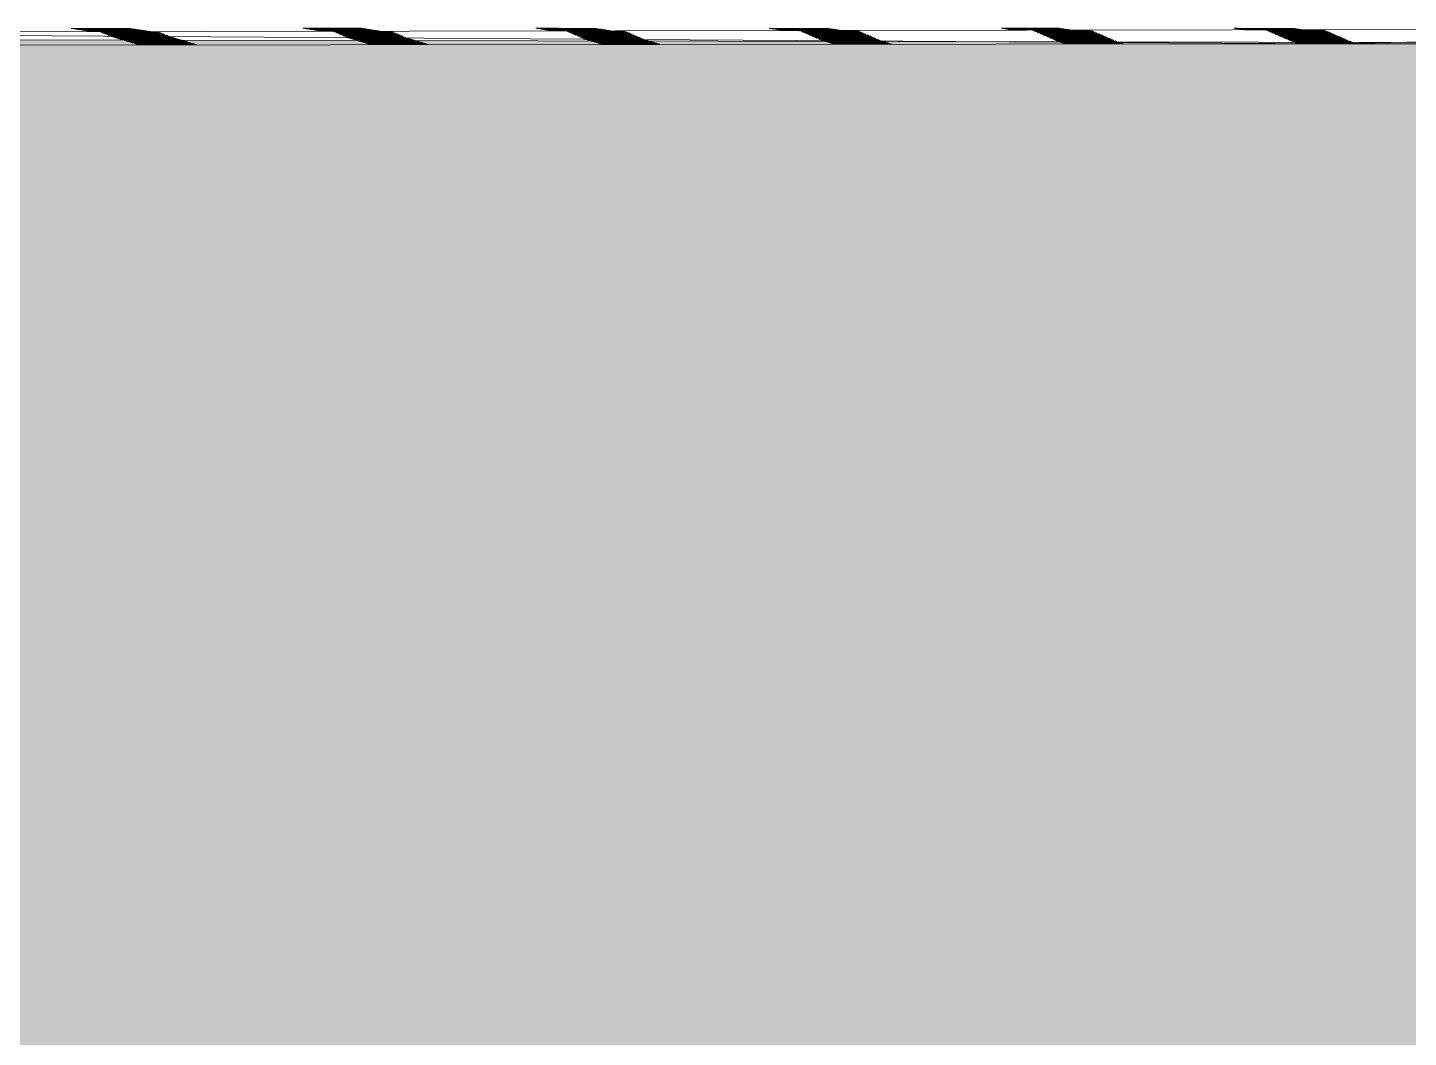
# Model space of a CAD drawing. Header units: millimetres. Extents: x -280990 to -136866, y -15139 to 7194.
# Drawn here: x -167231 to -165442, y -295 to 1014 of the extents above; entities that cross this region are included whole.
import ezdxf

# ---------------------------------------------------------------- set-up
doc = ezdxf.new("R2010")
doc.units = ezdxf.units.MM
doc.header["$MEASUREMENT"] = 0
doc.layers.add('New_2D Drafting - General_Pen_No__1', color=7, linetype='Continuous', lineweight=13)
doc.layers.add('New_Site & Landscape - Terrain_Pen_No__1', color=7, linetype='Continuous', lineweight=13)
doc.layers.add('New_2D Drafting - General_Pen_No__61', color=7, linetype='Continuous', lineweight=20, true_color=0x6a6a6a)

msp = doc.modelspace()

# ---------------------------------------------------------------- hatches: boundary and pattern name
at = {"layer": 'New_2D Drafting - General_Pen_No__61', "linetype": 'Continuous', "lineweight": 20, "true_color": 0x6a6a6a}
h = msp.add_hatch(dxfattribs=at)
h.set_pattern_fill('Dashed_0003', color=251, style=0, pattern_type=2)
h.set_pattern_definition([(45, (544818.18, 1213.55), (-183.84776, 183.84776), [194.99999, -65]), (45, (544818.18, 1397.4), (-183.84776, 183.84776), [194.99999, -65])])
h.paths.add_polyline_path([(-175351.4119, -15138.6962), (-136866.4204, -15138.6962), (-136880.1435, 617.9985), (-140103.53, 790.1595), (-144752.4156, 795.3361), (-148659.4545, 793.5462), (-155902.5965, 1013.7076), (-157702.217, 993.5462), (-159022.8864, 993.5462), (-164626.0405, 993.5462), (-175321.6693, 1014.3891), (-175351.4118, -246.9237)])

# ---------------------------------------------------------------- linework, layer by layer
at = {"layer": 'New_2D Drafting - General_Pen_No__1', "color": 7, "linetype": 'Continuous', "lineweight": 13, "flags": 128}
msp.add_lwpolyline([(-175351.4119, -15138.6962), (-136866.4204, -15138.6962), (-136880.1435, 617.9985), (-140103.53, 790.1595), (-144752.4156, 795.3361), (-148659.4545, 793.5462), (-155902.5965, 1013.7076), (-157702.217, 993.5462), (-159022.8864, 993.5462), (-164626.0405, 993.5462), (-175321.6693, 1014.3891), (-175351.4118, -246.9237)], close=True, dxfattribs=at)
at = {"layer": 'New_Site & Landscape - Terrain_Pen_No__1', "color": 7, "linetype": 'Continuous', "lineweight": 13}
for p, q in [((-164626.0405, 1013.3161), (-167848.5602, 1007.85)), ((-165546.3931, 993.5462), (-167848.5602, 1007.85)), ((-167099.895, 1013.3926), (-167175.1258, 1013.3667)), ((-167099.8951, 1013.3926), (-167174.6622, 1013.2968)), ((-167098.0408, 1013.1133), (-167173.2715, 1013.0874)), ((-167098.0408, 1013.1133), (-167172.808, 1013.0175)), ((-167096.1866, 1012.834), (-167171.4173, 1012.8081)), ((-167096.1866, 1012.834), (-167170.9538, 1012.7382)), ((-167094.3324, 1012.5547), (-167169.5631, 1012.5287)), ((-167094.3324, 1012.5547), (-167169.0995, 1012.4589)), ((-167092.4782, 1012.2754), (-167167.7089, 1012.2494)), ((-167092.4782, 1012.2754), (-167167.2453, 1012.1796)), ((-167090.624, 1011.996), (-167165.8547, 1011.9701)), ((-167090.624, 1011.996), (-167165.3911, 1011.9003)), ((-167088.7697, 1011.7167), (-167164.0004, 1011.6908)), ((-167088.7697, 1011.7167), (-167163.5369, 1011.621)), ((-167086.9155, 1011.4374), (-167162.1462, 1011.4115)), ((-167086.9155, 1011.4374), (-167161.6827, 1011.3417)), ((-167085.0613, 1011.1581), (-167160.292, 1011.1322)), ((-167085.0613, 1011.1581), (-167159.8285, 1011.0624)), ((-167083.2071, 1010.8788), (-167158.4378, 1010.8529)), ((-167083.2071, 1010.8788), (-167157.9742, 1010.7831)), ((-167081.3529, 1010.5995), (-167156.5836, 1010.5736)), ((-167081.3529, 1010.5995), (-167156.12, 1010.5038)), ((-167079.4987, 1010.3202), (-167154.7294, 1010.2943)), ((-167079.4987, 1010.3202), (-167154.2658, 1010.2245)), ((-167077.6444, 1010.0409), (-167152.8751, 1010.015)), ((-167077.6444, 1010.0409), (-167152.4116, 1009.9452)), ((-167075.7902, 1009.7616), (-167151.0209, 1009.7357)), ((-167075.7902, 1009.7616), (-167150.5574, 1009.6659)), ((-167073.936, 1009.4823), (-167149.1667, 1009.4564)), ((-167073.936, 1009.4823), (-167148.7032, 1009.3866)), ((-167072.0818, 1009.203), (-167147.3125, 1009.1771)), ((-167072.0818, 1009.203), (-167146.8489, 1009.1072)), ((-167117.1949, 1009.0906), (-167137.5778, 1008.9711)), ((-167060.9565, 1008.603), (-167136.1872, 1008.3665)), ((-167060.9565, 1008.603), (-167135.7236, 1008.1649)), ((-167059.1023, 1007.7968), (-167134.333, 1007.5602)), ((-167059.1023, 1007.7968), (-167133.8694, 1007.3587)), ((-167057.248, 1006.9905), (-167132.4787, 1006.754)), ((-167057.248, 1006.9905), (-167132.0152, 1006.5524)), ((-167055.3938, 1006.1843), (-167130.6245, 1005.9477)), ((-167055.3938, 1006.1843), (-167130.161, 1005.7462)), ((-167053.5396, 1005.3781), (-167128.7703, 1005.1415)), ((-167053.5396, 1005.3781), (-167128.3068, 1004.94)), ((-167051.6854, 1004.5718), (-167126.9161, 1004.3353)), ((-167051.6854, 1004.5718), (-167126.4525, 1004.1337)), ((-167049.8312, 1003.7656), (-167125.0619, 1003.529)), ((-167122.5709, 1003.3394), (-167124.5983, 1003.3351)), ((-167056.8967, 1002.9313), (-167123.2077, 1002.9159)), ((-167054.8906, 1002.9188), (-167122.7441, 1002.7762)), ((-167049.8312, 1003.7656), (-167122.5732, 1003.3393)), ((-167046.1227, 1002.3745), (-167121.3534, 1002.357)), ((-167046.1227, 1002.3745), (-167120.8899, 1002.2173)), ((-167099.895, 1013.3926), (-167100.3586, 1013.4624)), ((-167098.0408, 1013.1133), (-167098.5044, 1013.1831)), ((-167096.1866, 1012.834), (-167096.6502, 1012.9038)), ((-167094.3324, 1012.5547), (-167094.7959, 1012.6245)), ((-167092.4782, 1012.2754), (-167092.9417, 1012.3452)), ((-167090.624, 1011.996), (-167091.0875, 1012.0659)), ((-167088.7697, 1011.7167), (-167089.2333, 1011.7866)), ((-167086.9155, 1011.4374), (-167087.3791, 1011.5073)), ((-167085.0613, 1011.1581), (-167085.5249, 1011.228)), ((-167083.2071, 1010.8788), (-167083.6706, 1010.9486)), ((-167081.3529, 1010.5995), (-167081.8164, 1010.6693)), ((-167079.4987, 1010.3202), (-167079.9622, 1010.39)), ((-167077.6444, 1010.0409), (-167078.108, 1010.1107)), ((-167075.7902, 1009.7616), (-167076.2538, 1009.8314)), ((-167073.936, 1009.4823), (-167074.3996, 1009.5521)), ((-167072.0818, 1009.203), (-167072.5453, 1009.2728)), ((-167060.9565, 1008.603), (-167061.42, 1008.8046)), ((-167059.1023, 1007.7968), (-167059.5658, 1007.9983)), ((-167057.248, 1006.9905), (-167057.7116, 1007.1921)), ((-167047.977, 1002.9594), (-167056.8992, 1002.9313)), ((-167055.3938, 1006.1843), (-167055.8574, 1006.3859)), ((-167047.977, 1002.9594), (-167054.8925, 1002.9188)), ((-167053.5396, 1005.3781), (-167054.0032, 1005.5796)), ((-167051.6854, 1004.5718), (-167052.1489, 1004.7734)), ((-167049.8312, 1003.7656), (-167050.2947, 1003.9672)), ((-167047.9769, 1002.9594), (-167048.4405, 1003.1609)), ((-167046.1227, 1002.3745), (-167046.5863, 1002.5142)), ((-167044.2685, 1001.8156), (-167044.7321, 1001.9553)), ((-166798.9722, 1013.4962), (-166874.2029, 1013.4703)), ((-166798.9722, 1013.4962), (-166873.7394, 1013.4005)), ((-166797.118, 1013.2169), (-166872.3487, 1013.191)), ((-166797.118, 1013.2169), (-166871.8852, 1013.1212)), ((-166795.2638, 1012.9376), (-166870.4945, 1012.9117)), ((-166795.2638, 1012.9376), (-166870.0309, 1012.8419)), ((-166793.4096, 1012.6583), (-166868.6403, 1012.6324)), ((-166793.4096, 1012.6583), (-166868.1767, 1012.5626)), ((-166791.5554, 1012.379), (-166866.7861, 1012.3531)), ((-166791.5554, 1012.379), (-166866.3225, 1012.2833)), ((-166789.7012, 1012.0997), (-166864.9319, 1012.0738)), ((-166789.7012, 1012.0997), (-166864.4683, 1012.004)), ((-166787.8469, 1011.8204), (-166863.0776, 1011.7945)), ((-166787.8469, 1011.8204), (-166862.6141, 1011.7246)), ((-166785.9927, 1011.5411), (-166861.2234, 1011.5152)), ((-166785.9927, 1011.5411), (-166860.7599, 1011.4453)), ((-166784.1385, 1011.2618), (-166859.3692, 1011.2359)), ((-166784.1385, 1011.2618), (-166858.9056, 1011.166)), ((-166782.2843, 1010.9825), (-166857.515, 1010.9566)), ((-166782.2843, 1010.9825), (-166857.0514, 1010.8867)), ((-166780.4301, 1010.7032), (-166855.6608, 1010.6772)), ((-166780.4301, 1010.7032), (-166855.1972, 1010.6074)), ((-166778.5758, 1010.4239), (-166853.8065, 1010.3979)), ((-166778.5758, 1010.4239), (-166853.343, 1010.3281)), ((-166776.7216, 1010.1445), (-166851.9523, 1010.1186)), ((-166776.7216, 1010.1445), (-166851.4888, 1010.0488)), ((-166774.8674, 1009.8652), (-166850.0981, 1009.8393)), ((-166774.8674, 1009.8652), (-166849.6346, 1009.7695)), ((-166838.4481, 1009.5634), (-166848.2439, 1009.56)), ((-166760.0337, 1009.5492), (-166835.2644, 1009.3127)), ((-166760.0337, 1009.5492), (-166834.8008, 1009.1111)), ((-166758.1794, 1008.743), (-166833.4102, 1008.5064)), ((-166758.1794, 1008.743), (-166832.9466, 1008.3049)), ((-166756.3252, 1007.9368), (-166831.5559, 1007.7002)), ((-166756.3252, 1007.9368), (-166831.0924, 1007.4986)), ((-166754.471, 1007.1305), (-166829.7017, 1006.894)), ((-166754.471, 1007.1305), (-166829.2382, 1006.6924)), ((-166752.6168, 1006.3243), (-166827.8475, 1006.0877)), ((-166752.6168, 1006.3243), (-166827.3839, 1005.8862)), ((-166750.7626, 1005.518), (-166825.9933, 1005.2815)), ((-166750.7626, 1005.518), (-166825.5297, 1005.0799)), ((-166748.9084, 1004.7118), (-166824.1391, 1004.4753)), ((-166748.9084, 1004.7118), (-166823.6755, 1004.2737)), ((-166747.0541, 1003.9056), (-166822.2848, 1003.669)), ((-166747.0541, 1003.9056), (-166821.8213, 1003.4675)), ((-166745.1999, 1003.0993), (-166820.4306, 1002.8628)), ((-166745.1999, 1003.0993), (-166819.9671, 1002.6612)), ((-166743.3457, 1002.2931), (-166818.5764, 1002.0565)), ((-166743.3457, 1002.2931), (-166818.1129, 1001.855)), ((-166798.9722, 1013.4962), (-166799.2762, 1013.542)), ((-166797.118, 1013.2169), (-166797.5816, 1013.2867)), ((-166795.2638, 1012.9376), (-166795.7274, 1013.0074)), ((-166793.4096, 1012.6583), (-166793.8731, 1012.7281)), ((-166791.5554, 1012.379), (-166792.0189, 1012.4488)), ((-166789.7012, 1012.0997), (-166790.1647, 1012.1695)), ((-166787.8469, 1011.8204), (-166788.3105, 1011.8902)), ((-166785.9927, 1011.5411), (-166786.4563, 1011.6109)), ((-166784.1385, 1011.2618), (-166784.6021, 1011.3316)), ((-166782.2843, 1010.9825), (-166782.7478, 1011.0523)), ((-166780.4301, 1010.7032), (-166780.8936, 1010.773)), ((-166778.5758, 1010.4239), (-166779.0394, 1010.4937)), ((-166776.7216, 1010.1445), (-166777.1852, 1010.2144)), ((-166774.8674, 1009.8652), (-166775.331, 1009.9351)), ((-166760.0337, 1009.5492), (-166760.3708, 1009.6958)), ((-166758.1795, 1008.743), (-166758.643, 1008.9445)), ((-166756.3252, 1007.9368), (-166756.7888, 1008.1383)), ((-166754.471, 1007.1305), (-166754.9346, 1007.3321)), ((-166752.6168, 1006.3243), (-166753.0804, 1006.5258)), ((-166750.7626, 1005.518), (-166751.2261, 1005.7196)), ((-166748.9084, 1004.7118), (-166749.3719, 1004.9134)), ((-166747.0541, 1003.9056), (-166747.5177, 1004.1071)), ((-166745.1999, 1003.0993), (-166745.6635, 1003.3009)), ((-166743.3457, 1002.2931), (-166743.8093, 1002.4947)), ((-166543.2786, 1013.542), (-166572.8166, 1013.5041)), ((-166496.1952, 1013.3206), (-166571.4259, 1013.2947)), ((-166496.1952, 1013.3206), (-166570.9624, 1013.2248)), ((-166494.341, 1013.0413), (-166569.5717, 1013.0153)), ((-166494.341, 1013.0413), (-166569.1081, 1012.9455)), ((-166492.4868, 1012.7619), (-166567.7175, 1012.736)), ((-166492.4868, 1012.7619), (-166567.2539, 1012.6662)), ((-166490.6326, 1012.4826), (-166565.8633, 1012.4567)), ((-166490.6326, 1012.4826), (-166565.3997, 1012.3869)), ((-166488.7783, 1012.2033), (-166564.009, 1012.1774)), ((-166488.7783, 1012.2033), (-166563.5455, 1012.1076)), ((-166486.9241, 1011.924), (-166562.1548, 1011.8981)), ((-166486.9241, 1011.924), (-166561.6913, 1011.8283)), ((-166485.0699, 1011.6447), (-166560.3006, 1011.6188)), ((-166485.0699, 1011.6447), (-166559.837, 1011.549)), ((-166483.2157, 1011.3654), (-166558.4464, 1011.3395)), ((-166483.2157, 1011.3654), (-166557.9828, 1011.2697)), ((-166481.3615, 1011.0861), (-166556.5922, 1011.0602)), ((-166481.3615, 1011.0861), (-166556.1286, 1010.9904)), ((-166479.5072, 1010.8068), (-166554.738, 1010.7809)), ((-166479.5073, 1010.8068), (-166554.2744, 1010.7111)), ((-166477.653, 1010.5275), (-166552.8837, 1010.5016)), ((-166477.653, 1010.5275), (-166552.4202, 1010.4318)), ((-166475.7988, 1010.2482), (-166551.0295, 1010.2223)), ((-166475.7988, 1010.2482), (-166550.566, 1010.1525)), ((-166528.4349, 1010.0892), (-166533.878, 1010.0573)), ((-166457.2566, 1009.6892), (-166532.4873, 1009.4527)), ((-166457.2566, 1009.6892), (-166532.0238, 1009.2511)), ((-166455.4024, 1008.883), (-166530.6331, 1008.6464)), ((-166455.4024, 1008.883), (-166530.1696, 1008.4449)), ((-166453.5482, 1008.0767), (-166528.7789, 1007.8402)), ((-166453.5482, 1008.0767), (-166528.3154, 1007.6386)), ((-166451.694, 1007.2705), (-166526.9247, 1007.0339)), ((-166451.694, 1007.2705), (-166526.4611, 1006.8324)), ((-166449.8398, 1006.4643), (-166525.0705, 1006.2277)), ((-166449.8398, 1006.4643), (-166524.6069, 1006.0261)), ((-166447.9856, 1005.658), (-166523.2163, 1005.4215)), ((-166447.9855, 1005.658), (-166522.7527, 1005.2199)), ((-166446.1313, 1004.8518), (-166521.362, 1004.6152)), ((-166446.1313, 1004.8518), (-166520.8985, 1004.4137)), ((-166444.2771, 1004.0456), (-166519.5078, 1003.809)), ((-166444.2771, 1004.0456), (-166519.0443, 1003.6074)), ((-166442.4229, 1003.2393), (-166517.6536, 1003.0028)), ((-166442.4229, 1003.2393), (-166517.19, 1002.8012)), ((-166440.5687, 1002.4331), (-166515.7994, 1002.1965)), ((-166440.5687, 1002.4331), (-166515.3358, 1001.995)), ((-166496.1952, 1013.3206), (-166496.6588, 1013.3904)), ((-166494.341, 1013.0413), (-166494.8045, 1013.1111)), ((-166492.4868, 1012.7619), (-166492.9503, 1012.8318)), ((-166490.6326, 1012.4826), (-166491.0961, 1012.5525)), ((-166488.7783, 1012.2033), (-166489.2419, 1012.2732)), ((-166486.9241, 1011.924), (-166487.3877, 1011.9939)), ((-166485.0699, 1011.6447), (-166485.5335, 1011.7146)), ((-166483.2157, 1011.3654), (-166483.6792, 1011.4352)), ((-166481.3615, 1011.0861), (-166481.825, 1011.1559)), ((-166479.5072, 1010.8068), (-166479.9708, 1010.8766)), ((-166477.653, 1010.5275), (-166478.1166, 1010.5973)), ((-166475.7988, 1010.2482), (-166476.2624, 1010.318)), ((-166457.2566, 1009.6892), (-166457.7202, 1009.8908)), ((-166455.4024, 1008.883), (-166455.866, 1009.0845)), ((-166453.5482, 1008.0767), (-166454.0118, 1008.2783)), ((-166451.694, 1007.2705), (-166452.1575, 1007.4721)), ((-166449.8398, 1006.4643), (-166450.3033, 1006.6658)), ((-166447.9855, 1005.658), (-166448.4491, 1005.8596)), ((-166446.1313, 1004.8518), (-166446.5949, 1005.0534)), ((-166444.2771, 1004.0456), (-166444.7407, 1004.2471)), ((-166442.4229, 1003.2393), (-166442.8864, 1003.4409)), ((-166440.5687, 1002.4331), (-166441.0322, 1002.6346)), ((-166195.2724, 1013.4242), (-166270.5031, 1013.3983)), ((-166195.2724, 1013.4242), (-166270.0395, 1013.3285)), ((-166193.4182, 1013.1449), (-166268.6489, 1013.119)), ((-166193.4182, 1013.1449), (-166268.1853, 1013.0492)), ((-166191.564, 1012.8656), (-166266.7947, 1012.8397)), ((-166191.564, 1012.8656), (-166266.3311, 1012.7699)), ((-166189.7097, 1012.5863), (-166264.9404, 1012.5604)), ((-166189.7097, 1012.5863), (-166264.4769, 1012.4906)), ((-166187.8555, 1012.307), (-166263.0862, 1012.2811)), ((-166187.8555, 1012.307), (-166262.6227, 1012.2112)), ((-166186.0013, 1012.0277), (-166261.232, 1012.0018)), ((-166186.0013, 1012.0277), (-166260.7685, 1011.9319)), ((-166184.1471, 1011.7484), (-166259.3778, 1011.7225)), ((-166184.1471, 1011.7484), (-166258.9142, 1011.6526)), ((-166182.2929, 1011.4691), (-166257.5236, 1011.4432)), ((-166182.2929, 1011.4691), (-166257.06, 1011.3733)), ((-166180.4387, 1011.1898), (-166255.6694, 1011.1638)), ((-166180.4387, 1011.1898), (-166255.2058, 1011.094)), ((-166178.5844, 1010.9105), (-166253.8151, 1010.8845)), ((-166178.5844, 1010.9105), (-166253.3516, 1010.8147)), ((-166217.1646, 1010.6172), (-166251.9609, 1010.6052)), ((-166156.3338, 1010.6354), (-166231.5645, 1010.3989)), ((-166156.3338, 1010.6354), (-166231.101, 1010.1973)), ((-166154.4796, 1009.8292), (-166229.7103, 1009.5926)), ((-166154.4796, 1009.8292), (-166229.2468, 1009.3911)), ((-166152.6254, 1009.023), (-166227.8561, 1008.7864)), ((-166152.6254, 1009.023), (-166227.3925, 1008.5848)), ((-166150.7712, 1008.2167), (-166226.0019, 1007.9802)), ((-166150.7712, 1008.2167), (-166225.5383, 1007.7786)), ((-166148.917, 1007.4105), (-166224.1477, 1007.1739)), ((-166148.917, 1007.4105), (-166223.6841, 1006.9724)), ((-166147.0627, 1006.6042), (-166222.2934, 1006.3677)), ((-166147.0627, 1006.6042), (-166221.8299, 1006.1661)), ((-166145.2085, 1005.798), (-166220.4392, 1005.5615)), ((-166145.2085, 1005.798), (-166219.9757, 1005.3599)), ((-166143.3543, 1004.9918), (-166218.585, 1004.7552)), ((-166143.3543, 1004.9918), (-166218.1215, 1004.5537)), ((-166141.5001, 1004.1855), (-166216.7308, 1003.949)), ((-166141.5001, 1004.1855), (-166216.2672, 1003.7474)), ((-166139.6459, 1003.3793), (-166214.8766, 1003.1427)), ((-166139.6459, 1003.3793), (-166214.413, 1002.9412)), ((-166137.7916, 1002.5731), (-166213.0224, 1002.3365)), ((-166137.7916, 1002.5731), (-166212.5588, 1002.135)), ((-166195.2724, 1013.4242), (-166195.736, 1013.494)), ((-166193.4182, 1013.1449), (-166193.8817, 1013.2147)), ((-166191.564, 1012.8656), (-166192.0275, 1012.9354)), ((-166189.7097, 1012.5863), (-166190.1733, 1012.6561)), ((-166187.8555, 1012.307), (-166188.3191, 1012.3768)), ((-166186.0013, 1012.0277), (-166186.4649, 1012.0975)), ((-166184.1471, 1011.7484), (-166184.6106, 1011.8182)), ((-166182.2929, 1011.4691), (-166182.7564, 1011.5389)), ((-166180.4387, 1011.1898), (-166180.9022, 1011.2596)), ((-166178.5844, 1010.9105), (-166179.048, 1010.9803)), ((-166177.089, 1010.6852), (-166177.1938, 1010.701)), ((-166156.3338, 1010.6354), (-166156.5285, 1010.7201)), ((-166154.4796, 1009.8292), (-166154.9432, 1010.0307)), ((-166152.6254, 1009.023), (-166153.0889, 1009.2245)), ((-166150.7712, 1008.2167), (-166151.2347, 1008.4183)), ((-166148.917, 1007.4105), (-166149.3805, 1007.612)), ((-166147.0627, 1006.6042), (-166147.5263, 1006.8058)), ((-166145.2085, 1005.798), (-166145.6721, 1005.9996)), ((-166143.3543, 1004.9918), (-166143.8179, 1005.1933)), ((-166141.5001, 1004.1855), (-166141.9636, 1004.3871)), ((-166139.6459, 1003.3793), (-166140.1094, 1003.5809)), ((-166137.7917, 1002.5731), (-166138.2552, 1002.7746)), ((-166135.9374, 1001.7668), (-166136.401, 1001.9684)), ((-165894.3496, 1013.5279), (-165969.5803, 1013.5019)), ((-165894.3496, 1013.5279), (-165969.1167, 1013.4321)), ((-165892.4954, 1013.2485), (-165967.7261, 1013.2226)), ((-165892.4954, 1013.2485), (-165967.2625, 1013.1528)), ((-165890.6412, 1012.9692), (-165965.8719, 1012.9433)), ((-165890.6411, 1012.9692), (-165965.4083, 1012.8735)), ((-165888.7869, 1012.6899), (-165964.0176, 1012.664)), ((-165888.7869, 1012.6899), (-165963.5541, 1012.5942)), ((-165886.9327, 1012.4106), (-165962.1634, 1012.3847)), ((-165886.9327, 1012.4106), (-165961.6999, 1012.3149)), ((-165885.0785, 1012.1313), (-165960.3092, 1012.1054)), ((-165885.0785, 1012.1313), (-165959.8456, 1012.0356)), ((-165883.2243, 1011.852), (-165958.455, 1011.8261)), ((-165883.2243, 1011.852), (-165957.9914, 1011.7563)), ((-165881.3701, 1011.5727), (-165956.6008, 1011.5468)), ((-165881.3701, 1011.5727), (-165956.1372, 1011.477)), ((-165879.5158, 1011.2934), (-165954.7466, 1011.2675)), ((-165879.5158, 1011.2934), (-165954.283, 1011.1977)), ((-165853.5568, 1010.7754), (-165928.7875, 1010.5389)), ((-165853.5568, 1010.7754), (-165928.3239, 1010.3373)), ((-165851.7026, 1009.9692), (-165926.9333, 1009.7326)), ((-165851.7026, 1009.9692), (-165926.4697, 1009.5311)), ((-165849.8484, 1009.1629), (-165925.0791, 1008.9264)), ((-165849.8484, 1009.1629), (-165924.6155, 1008.7248)), ((-165847.9941, 1008.3567), (-165923.2248, 1008.1201)), ((-165847.9941, 1008.3567), (-165922.7613, 1007.9186)), ((-165846.1399, 1007.5505), (-165921.3706, 1007.3139)), ((-165846.1399, 1007.5505), (-165920.9071, 1007.1123)), ((-165844.2857, 1006.7442), (-165919.5164, 1006.5077)), ((-165844.2857, 1006.7442), (-165919.0529, 1006.3061)), ((-165842.4315, 1005.938), (-165917.6622, 1005.7014)), ((-165842.4315, 1005.938), (-165917.1986, 1005.4999)), ((-165840.5773, 1005.1318), (-165915.808, 1004.8952)), ((-165840.5773, 1005.1318), (-165915.3444, 1004.6936)), ((-165838.7231, 1004.3255), (-165913.9538, 1004.089)), ((-165838.7231, 1004.3255), (-165913.4902, 1003.8874)), ((-165836.8688, 1003.5193), (-165912.0995, 1003.2827)), ((-165836.8688, 1003.5193), (-165911.636, 1003.0812)), ((-165835.0146, 1002.713), (-165910.2453, 1002.4765)), ((-165835.0146, 1002.713), (-165909.7818, 1002.2749)), ((-165833.1604, 1001.9068), (-165908.3911, 1001.6703)), ((-165833.1604, 1001.9068), (-165907.9276, 1001.4687)), ((-165894.3496, 1013.5279), (-165894.4422, 1013.5418)), ((-165892.4954, 1013.2485), (-165892.9589, 1013.3184)), ((-165890.6411, 1012.9692), (-165891.1047, 1013.0391)), ((-165888.7869, 1012.6899), (-165889.2505, 1012.7598)), ((-165886.9327, 1012.4106), (-165887.3963, 1012.4805)), ((-165885.0785, 1012.1313), (-165885.5421, 1012.2011)), ((-165883.2243, 1011.852), (-165883.6878, 1011.9218)), ((-165881.3701, 1011.5727), (-165881.8336, 1011.6425)), ((-165879.5158, 1011.2934), (-165879.9794, 1011.3632)), ((-165853.5568, 1010.7754), (-165854.0203, 1010.977)), ((-165851.7026, 1009.9692), (-165852.1661, 1010.1707)), ((-165849.8484, 1009.1629), (-165850.3119, 1009.3645)), ((-165847.9941, 1008.3567), (-165848.4577, 1008.5583)), ((-165846.1399, 1007.5505), (-165846.6035, 1007.752)), ((-165844.2857, 1006.7442), (-165844.7493, 1006.9458)), ((-165842.4315, 1005.938), (-165842.895, 1006.1395)), ((-165840.5773, 1005.1318), (-165841.0408, 1005.3333)), ((-165838.7231, 1004.3255), (-165839.1866, 1004.5271)), ((-165836.8688, 1003.5193), (-165837.3324, 1003.7208)), ((-165835.0146, 1002.713), (-165835.4782, 1002.9146)), ((-165833.1604, 1001.9068), (-165833.624, 1002.1084)), ((-165663.5085, 1013.5418), (-165668.1939, 1013.5358)), ((-165591.5726, 1013.3522), (-165666.8033, 1013.3263)), ((-165591.5726, 1013.3522), (-165666.3397, 1013.2565)), ((-165589.7183, 1013.0729), (-165664.949, 1013.047)), ((-165589.7183, 1013.0729), (-165664.4855, 1012.9771)), ((-165587.8641, 1012.7936), (-165663.0948, 1012.7677)), ((-165587.8641, 1012.7936), (-165662.6313, 1012.6978)), ((-165586.0099, 1012.5143), (-165661.2406, 1012.4884)), ((-165586.0099, 1012.5143), (-165660.7771, 1012.4185)), ((-165584.1557, 1012.235), (-165659.3864, 1012.2091)), ((-165584.1557, 1012.235), (-165658.9228, 1012.1392)), ((-165582.3015, 1011.9557), (-165657.5322, 1011.9298)), ((-165582.3015, 1011.9557), (-165657.0686, 1011.8599)), ((-165595.8811, 1011.671), (-165655.678, 1011.6504)), ((-165630.6329, 1011.6121), (-165655.2144, 1011.5806)), ((-165552.634, 1011.7216), (-165627.8647, 1011.4851)), ((-165552.634, 1011.7216), (-165627.4011, 1011.2835)), ((-165550.7798, 1010.9154), (-165626.0105, 1010.6788)), ((-165550.7798, 1010.9154), (-165625.5469, 1010.4773)), ((-165548.9256, 1010.1092), (-165624.1563, 1009.8726)), ((-165548.9256, 1010.1092), (-165623.6927, 1009.671)), ((-165547.0713, 1009.3029), (-165622.302, 1009.0664)), ((-165547.0713, 1009.3029), (-165621.8385, 1008.8648)), ((-165545.2171, 1008.4967), (-165620.4478, 1008.2601)), ((-165545.2171, 1008.4967), (-165619.9843, 1008.0586)), ((-165543.3629, 1007.6904), (-165618.5936, 1007.4539)), ((-165543.3629, 1007.6904), (-165618.13, 1007.2523)), ((-165541.5087, 1006.8842), (-165616.7394, 1006.6477)), ((-165541.5087, 1006.8842), (-165616.2758, 1006.4461)), ((-165539.6545, 1006.078), (-165614.8852, 1005.8414)), ((-165539.6545, 1006.078), (-165614.4216, 1005.6399)), ((-165537.8002, 1005.2717), (-165613.0309, 1005.0352)), ((-165537.8002, 1005.2717), (-165612.5674, 1004.8336)), ((-165535.946, 1004.4655), (-165611.1767, 1004.2289)), ((-165535.946, 1004.4655), (-165610.7132, 1004.0274)), ((-165534.0918, 1003.6593), (-165609.3225, 1003.4227)), ((-165534.0918, 1003.6593), (-165608.859, 1003.2211)), ((-165532.2376, 1002.853), (-165607.4683, 1002.6165)), ((-165532.2376, 1002.853), (-165607.0047, 1002.4149)), ((-165530.3834, 1002.0468), (-165605.6141, 1001.8102)), ((-165530.3834, 1002.0468), (-165605.1505, 1001.6087)), ((-165591.5726, 1013.3522), (-165592.0361, 1013.422)), ((-165589.7183, 1013.0729), (-165590.1819, 1013.1427)), ((-165587.8641, 1012.7936), (-165588.3277, 1012.8634)), ((-165586.0099, 1012.5143), (-165586.4735, 1012.5841)), ((-165584.1557, 1012.235), (-165584.6192, 1012.3048)), ((-165582.3015, 1011.9557), (-165582.765, 1012.0255)), ((-165580.5842, 1011.697), (-165580.9108, 1011.7462)), ((-165552.634, 1011.7216), (-165552.6861, 1011.7443)), ((-165550.7798, 1010.9154), (-165551.2433, 1011.1169)), ((-165548.9256, 1010.1092), (-165549.3891, 1010.3107)), ((-165547.0713, 1009.3029), (-165547.5349, 1009.5045)), ((-165546.3931, 993.5462), (-164626.0405, 1010.9761)), ((-165545.2171, 1008.4967), (-165545.6807, 1008.6982)), ((-165543.3629, 1007.6904), (-165543.8265, 1007.892)), ((-165541.5087, 1006.8842), (-165541.9722, 1007.0858)), ((-165539.6545, 1006.078), (-165540.118, 1006.2795)), ((-165537.8002, 1005.2717), (-165538.2638, 1005.4733)), ((-165535.946, 1004.4655), (-165536.4096, 1004.6671)), ((-165534.0918, 1003.6593), (-165534.5554, 1003.8608)), ((-165532.2376, 1002.853), (-165532.7011, 1003.0546)), ((-165530.3834, 1002.0468), (-165530.8469, 1002.2483)), ((-175338.4659, 982.4326), (-165546.3931, 993.5462)), ((-167044.2685, 1001.8156), (-167119.4992, 1001.7982)), ((-167044.2685, 1001.8156), (-167119.0357, 1001.6584)), ((-167042.4143, 1001.2567), (-167117.645, 1001.2393)), ((-167042.4143, 1001.2567), (-167117.1814, 1001.0996)), ((-167040.5601, 1000.6978), (-167115.7908, 1000.6804)), ((-167040.5601, 1000.6978), (-167115.3272, 1000.5407)), ((-167038.7059, 1000.1389), (-167113.9366, 1000.1215)), ((-167038.7059, 1000.1389), (-167113.473, 999.9818)), ((-167036.8516, 999.5801), (-167112.0823, 999.5626)), ((-167036.8516, 999.5801), (-167111.6188, 999.4229)), ((-167034.9974, 999.0212), (-167110.2281, 999.0037)), ((-167034.9974, 999.0212), (-167109.7646, 998.864)), ((-167033.1432, 998.4623), (-167108.3739, 998.4448)), ((-167033.1432, 998.4623), (-167107.9104, 998.3051)), ((-167031.289, 997.9034), (-167106.5197, 997.886)), ((-167031.289, 997.9034), (-167106.0561, 997.7462)), ((-167029.4348, 997.3445), (-167104.6655, 997.3271)), ((-167029.4348, 997.3445), (-167104.2019, 997.1874)), ((-167027.5806, 996.7856), (-167102.8113, 996.7682)), ((-167027.5806, 996.7856), (-167102.3477, 996.6285)), ((-167025.7263, 996.2268), (-167100.957, 996.2093)), ((-167025.7263, 996.2268), (-167100.4935, 996.0696)), ((-167023.8721, 995.6679), (-167099.1028, 995.6504)), ((-167023.8721, 995.6679), (-167098.6393, 995.5107)), ((-167022.0179, 995.109), (-167097.2486, 995.0915)), ((-167022.0179, 995.109), (-167096.7851, 994.9518)), ((-167020.1637, 994.5501), (-167095.3944, 994.5327)), ((-167020.1637, 994.5501), (-167094.9308, 994.3929)), ((-167018.3095, 993.9912), (-167093.5402, 993.9738)), ((-167018.3095, 993.9912), (-167093.0766, 993.8341)), ((-167016.4553, 993.4323), (-167091.686, 993.4149)), ((-167016.4552, 993.4323), (-167091.2224, 993.2752)), ((-167014.601, 992.8734), (-167089.8317, 992.856)), ((-167014.601, 992.8734), (-167089.3682, 992.7163)), ((-167012.7468, 992.3146), (-167087.9775, 992.2971)), ((-167012.7468, 992.3146), (-167087.514, 992.1574)), ((-167042.4143, 1001.2567), (-167042.8779, 1001.3964)), ((-167040.5601, 1000.6978), (-167041.0236, 1000.8376)), ((-167038.7059, 1000.1389), (-167039.1694, 1000.2787)), ((-167036.8516, 999.5801), (-167037.3152, 999.7198)), ((-167034.9974, 999.0212), (-167035.461, 999.1609)), ((-167033.1432, 998.4623), (-167033.6068, 998.602)), ((-167031.289, 997.9034), (-167031.7525, 998.0431)), ((-167029.4348, 997.3445), (-167029.8983, 997.4842)), ((-167027.5806, 996.7856), (-167028.0441, 996.9254)), ((-167025.7263, 996.2268), (-167026.1899, 996.3665)), ((-167023.8721, 995.6679), (-167024.3357, 995.8076)), ((-167022.0179, 995.109), (-167022.4815, 995.2487)), ((-167020.1637, 994.5501), (-167020.6272, 994.6898)), ((-167018.3095, 993.9912), (-167018.773, 994.1309)), ((-167016.4552, 993.4323), (-167016.9188, 993.5721)), ((-167014.601, 992.8734), (-167015.0646, 993.0132)), ((-167012.7468, 992.3146), (-167013.2104, 992.4543)), ((-167011.3169, 991.8836), (-167011.3561, 991.8954)), ((-166796.5532, 1001.3137), (-166816.7222, 1001.3091)), ((-166784.1693, 1001.2368), (-166816.2586, 1001.1693)), ((-166739.6373, 1000.7676), (-166814.868, 1000.7502)), ((-166739.6373, 1000.7676), (-166814.4044, 1000.6104)), ((-166737.7831, 1000.2087), (-166813.0138, 1000.1913)), ((-166737.7831, 1000.2087), (-166812.5502, 1000.0516)), ((-166735.9288, 999.6498), (-166811.1595, 999.6324)), ((-166735.9288, 999.6498), (-166810.696, 999.4927)), ((-166734.0746, 999.091), (-166809.3053, 999.0735)), ((-166734.0746, 999.091), (-166808.8418, 998.9338)), ((-166732.2204, 998.5321), (-166807.4511, 998.5146)), ((-166732.2204, 998.5321), (-166806.9875, 998.3749)), ((-166730.3662, 997.9732), (-166805.5969, 997.9557)), ((-166730.3662, 997.9732), (-166805.1333, 997.816)), ((-166728.512, 997.4143), (-166803.7427, 997.3969)), ((-166728.512, 997.4143), (-166803.2791, 997.2571)), ((-166726.6577, 996.8554), (-166801.8885, 996.838)), ((-166726.6577, 996.8554), (-166801.4249, 996.6983)), ((-166724.8035, 996.2965), (-166800.0342, 996.2791)), ((-166724.8035, 996.2965), (-166799.5707, 996.1394)), ((-166722.9493, 995.7377), (-166798.18, 995.7202)), ((-166722.9493, 995.7377), (-166797.7165, 995.5805)), ((-166741.4915, 1001.4869), (-166796.5535, 1001.3137)), ((-166721.0951, 995.1788), (-166796.3258, 995.1613)), ((-166721.0951, 995.1788), (-166795.8622, 995.0216)), ((-166719.2409, 994.6199), (-166794.4716, 994.6024)), ((-166719.2409, 994.6199), (-166794.008, 994.4627)), ((-166717.3867, 994.061), (-166792.6174, 994.0436)), ((-166717.3867, 994.061), (-166792.1538, 993.9038)), ((-166715.5324, 993.5021), (-166790.7631, 993.4847)), ((-166715.5324, 993.5021), (-166790.2996, 993.3449)), ((-166713.6782, 992.9432), (-166788.9089, 992.9258)), ((-166713.6782, 992.9432), (-166788.4454, 992.7861)), ((-166711.824, 992.3843), (-166787.0547, 992.3669)), ((-166711.824, 992.3843), (-166786.5912, 992.2272)), ((-166741.4915, 1001.4869), (-166784.1695, 1001.2368)), ((-166741.4915, 1001.4869), (-166741.955, 1001.6884)), ((-166739.6373, 1000.7676), (-166740.1008, 1000.9073)), ((-166737.7831, 1000.2087), (-166738.2466, 1000.3484)), ((-166735.9288, 999.6498), (-166736.3924, 999.7896)), ((-166734.0746, 999.091), (-166734.5382, 999.2307)), ((-166732.2204, 998.5321), (-166732.684, 998.6718)), ((-166730.3662, 997.9732), (-166730.8297, 998.1129)), ((-166728.512, 997.4143), (-166728.9755, 997.554)), ((-166726.6577, 996.8554), (-166727.1213, 996.9951)), ((-166724.8035, 996.2965), (-166725.2671, 996.4363)), ((-166722.9493, 995.7377), (-166723.4129, 995.8774)), ((-166721.0951, 995.1788), (-166721.5586, 995.3185)), ((-166719.2409, 994.6199), (-166719.7044, 994.7596)), ((-166717.3867, 994.061), (-166717.8502, 994.2007)), ((-166715.5324, 993.5021), (-166715.996, 993.6418)), ((-166713.6782, 992.9432), (-166714.1418, 993.0829)), ((-166711.824, 992.3843), (-166712.2876, 992.5241)), ((-166438.7145, 1001.6268), (-166513.9452, 1001.3903)), ((-166438.7145, 1001.6268), (-166513.4816, 1001.1887)), ((-166436.8602, 1000.8206), (-166512.0909, 1000.5841)), ((-166436.8602, 1000.8206), (-166511.6274, 1000.3825)), ((-166435.006, 1000.0144), (-166510.2367, 999.7778)), ((-166435.006, 1000.0144), (-166509.7732, 999.5763)), ((-166449.4285, 999.157), (-166508.3825, 999.1433)), ((-166445.7677, 999.1342), (-166507.919, 999.0036)), ((-166431.2976, 998.6019), (-166506.5283, 998.5844)), ((-166431.2976, 998.6019), (-166506.0647, 998.4447)), ((-166429.4434, 998.043), (-166504.6741, 998.0255)), ((-166429.4434, 998.043), (-166504.2105, 997.8858)), ((-166427.5892, 997.4841), (-166502.8199, 997.4666)), ((-166427.5892, 997.4841), (-166502.3563, 997.3269)), ((-166425.7349, 996.9252), (-166500.9656, 996.9078)), ((-166425.7349, 996.9252), (-166500.5021, 996.768)), ((-166423.8807, 996.3663), (-166499.1114, 996.3489)), ((-166423.8807, 996.3663), (-166498.6479, 996.2091)), ((-166422.0265, 995.8074), (-166497.2572, 995.79)), ((-166422.0265, 995.8074), (-166496.7936, 995.6503)), ((-166420.1723, 995.2485), (-166495.403, 995.2311)), ((-166420.1723, 995.2485), (-166494.9394, 995.0914)), ((-166418.3181, 994.6897), (-166493.5488, 994.6722)), ((-166418.3181, 994.6897), (-166493.0852, 994.5325)), ((-166416.4638, 994.1308), (-166491.6945, 994.1133)), ((-166416.4638, 994.1308), (-166491.231, 993.9736)), ((-166414.6096, 993.5719), (-166489.8403, 993.5544)), ((-166414.6096, 993.5719), (-166489.3768, 993.4147)), ((-166412.7554, 993.013), (-166487.9861, 992.9956)), ((-166412.7554, 993.013), (-166487.5226, 992.8558)), ((-166433.1518, 999.2081), (-166449.4259, 999.157)), ((-166433.1518, 999.2081), (-166445.7657, 999.1342)), ((-166438.7145, 1001.6268), (-166439.178, 1001.8284)), ((-166436.8602, 1000.8206), (-166437.3238, 1001.0222)), ((-166435.006, 1000.0144), (-166435.4696, 1000.2159)), ((-166433.1518, 999.2081), (-166433.6154, 999.4097)), ((-166431.2976, 998.6019), (-166431.7611, 998.7416)), ((-166429.4434, 998.043), (-166429.9069, 998.1827)), ((-166427.5891, 997.4841), (-166428.0527, 997.6238)), ((-166425.7349, 996.9252), (-166426.1985, 997.0649)), ((-166423.8807, 996.3663), (-166424.3443, 996.506)), ((-166422.0265, 995.8074), (-166422.4901, 995.9472)), ((-166420.1723, 995.2485), (-166420.6358, 995.3883)), ((-166418.3181, 994.6897), (-166418.7816, 994.8294)), ((-166416.4638, 994.1308), (-166416.9274, 994.2705)), ((-166414.6096, 993.5719), (-166415.0732, 993.7116)), ((-166412.7554, 993.013), (-166413.219, 993.1527)), ((-166411.2678, 992.5646), (-166411.3647, 992.5938)), ((-166135.9374, 1001.7668), (-166211.1681, 1001.5303)), ((-166135.9374, 1001.7668), (-166210.7046, 1001.3287)), ((-166134.0832, 1000.9606), (-166209.3139, 1000.724)), ((-166134.0832, 1000.9606), (-166208.8504, 1000.5225)), ((-166132.229, 1000.1544), (-166207.4597, 999.9178)), ((-166132.229, 1000.1544), (-166206.9961, 999.7162)), ((-166130.3748, 999.3481), (-166205.6055, 999.1116)), ((-166130.3748, 999.3481), (-166205.1419, 998.91)), ((-166128.5206, 998.5419), (-166203.7513, 998.3053)), ((-166128.5206, 998.5419), (-166203.2877, 998.1038)), ((-166189.085, 997.5394), (-166201.897, 997.5364)), ((-166175.0464, 997.4522), (-166201.4335, 997.3967)), ((-166124.8121, 996.995), (-166200.0428, 996.9775)), ((-166124.8121, 996.995), (-166199.5793, 996.8378)), ((-166122.9579, 996.4361), (-166198.1886, 996.4186)), ((-166122.9579, 996.4361), (-166197.7251, 996.2789)), ((-166121.1037, 995.8772), (-166196.3344, 995.8598)), ((-166121.1037, 995.8772), (-166195.8708, 995.72)), ((-166119.2495, 995.3183), (-166194.4802, 995.3009)), ((-166119.2495, 995.3183), (-166194.0166, 995.1612)), ((-166117.3953, 994.7594), (-166192.626, 994.742)), ((-166117.3953, 994.7594), (-166192.1624, 994.6023)), ((-166115.541, 994.2006), (-166190.7717, 994.1831)), ((-166115.541, 994.2006), (-166190.3082, 994.0434)), ((-166126.6663, 997.7356), (-166189.0803, 997.5394)), ((-166113.6868, 993.6417), (-166188.9175, 993.6242)), ((-166113.6868, 993.6417), (-166188.454, 993.4845)), ((-166111.8326, 993.0828), (-166187.0633, 993.0653)), ((-166111.8326, 993.0828), (-166186.5997, 992.9256)), ((-166126.6663, 997.7356), (-166175.0427, 997.4522)), ((-166134.0832, 1000.9606), (-166134.5468, 1001.1622)), ((-166132.229, 1000.1544), (-166132.6926, 1000.3559)), ((-166130.3748, 999.3481), (-166130.8383, 999.5497)), ((-166128.5206, 998.5419), (-166128.9841, 998.7434)), ((-166126.6663, 997.7356), (-166127.1299, 997.9372)), ((-166124.8121, 996.995), (-166125.2757, 997.1347)), ((-166122.9579, 996.4361), (-166123.4215, 996.5758)), ((-166121.1037, 995.8772), (-166121.5672, 996.0169)), ((-166119.2495, 995.3183), (-166119.713, 995.458)), ((-166117.3953, 994.7594), (-166117.8588, 994.8992)), ((-166115.541, 994.2006), (-166116.0046, 994.3403)), ((-166113.6868, 993.6417), (-166114.1504, 993.7814)), ((-166111.8326, 993.0828), (-166112.2962, 993.2225)), ((-165831.3062, 1001.1006), (-165906.5369, 1000.864)), ((-165831.3062, 1001.1006), (-165906.0733, 1000.6625)), ((-165829.452, 1000.2943), (-165904.6827, 1000.0578)), ((-165829.452, 1000.2943), (-165904.2191, 999.8562)), ((-165827.5978, 999.4881), (-165902.8285, 999.2515)), ((-165827.5977, 999.4881), (-165902.3649, 999.05)), ((-165825.7435, 998.6819), (-165900.9742, 998.4453)), ((-165825.7435, 998.6819), (-165900.5107, 998.2438)), ((-165823.8893, 997.8756), (-165899.12, 997.6391)), ((-165823.8893, 997.8756), (-165898.6565, 997.4375)), ((-165822.0351, 997.0694), (-165897.2658, 996.8328)), ((-165822.0351, 997.0694), (-165896.8022, 996.6313)), ((-165820.1809, 996.2632), (-165895.4116, 996.0266)), ((-165820.1809, 996.2632), (-165894.948, 995.825)), ((-165841.9603, 995.3826), (-165893.5574, 995.3707)), ((-165836.6449, 995.3496), (-165893.0938, 995.2309)), ((-165816.4724, 994.8292), (-165891.7031, 994.8118)), ((-165816.4724, 994.8292), (-165891.2396, 994.6721)), ((-165814.6182, 994.2703), (-165889.8489, 994.2529)), ((-165814.6182, 994.2703), (-165889.3854, 994.1132)), ((-165812.764, 993.7115), (-165887.9947, 993.694)), ((-165812.764, 993.7115), (-165887.5312, 993.5543)), ((-165818.3267, 995.4569), (-165841.9527, 995.3826)), ((-165818.3267, 995.4569), (-165836.639, 995.3496)), ((-165831.3062, 1001.1006), (-165831.7697, 1001.3021)), ((-165829.452, 1000.2943), (-165829.9155, 1000.4959)), ((-165827.5977, 999.4881), (-165828.0613, 999.6897)), ((-165825.7435, 998.6819), (-165826.2071, 998.8834)), ((-165823.8893, 997.8756), (-165824.3529, 998.0772)), ((-165822.0351, 997.0694), (-165822.4986, 997.271)), ((-165820.1809, 996.2632), (-165820.6444, 996.4647)), ((-165818.3267, 995.4569), (-165818.7902, 995.6585)), ((-165816.4724, 994.8292), (-165816.936, 994.9689)), ((-165814.6182, 994.2703), (-165815.0818, 994.4101)), ((-165812.764, 993.7115), (-165813.2276, 993.8512)), ((-165811.2186, 993.2456), (-165811.3733, 993.2923)), ((-165528.5292, 1001.2406), (-165603.7599, 1001.004)), ((-165528.5292, 1001.2406), (-165603.2963, 1000.8024)), ((-165526.6749, 1000.4343), (-165601.9056, 1000.1978)), ((-165526.6749, 1000.4343), (-165601.4421, 999.9962)), ((-165524.8207, 999.6281), (-165600.0514, 999.3915)), ((-165524.8207, 999.6281), (-165599.5879, 999.19)), ((-165522.9665, 998.8218), (-165598.1972, 998.5853)), ((-165522.9665, 998.8218), (-165597.7337, 998.3837)), ((-165521.1123, 998.0156), (-165596.343, 997.7791)), ((-165521.1123, 998.0156), (-165595.8794, 997.5775)), ((-165519.2581, 997.2094), (-165594.4888, 996.9728)), ((-165519.2581, 997.2094), (-165594.0252, 996.7713)), ((-165517.4038, 996.4031), (-165592.6346, 996.1666)), ((-165517.4038, 996.4031), (-165592.171, 995.965)), ((-165515.5496, 995.5969), (-165590.7803, 995.3603)), ((-165515.5496, 995.5969), (-165590.3168, 995.1588)), ((-165513.6954, 994.7907), (-165588.9261, 994.5541)), ((-165513.6954, 994.7907), (-165588.4626, 994.3526)), ((-165581.6168, 993.7651), (-165587.0719, 993.7638)), ((-165565.9236, 993.6675), (-165586.6083, 993.6241)), ((-165525.5295, 993.9414), (-165581.6071, 993.7651)), ((-165528.3715, 993.8876), (-165565.916, 993.6676)), ((-165546.3931, 993.5462), (-164626.0405, 993.5462)), ((-165528.5292, 1001.2406), (-165528.9927, 1001.4421)), ((-165511.8412, 993.8579), (-165528.3706, 993.8876)), ((-165526.6749, 1000.4343), (-165527.1385, 1000.6359)), ((-165511.8412, 993.8579), (-165525.5288, 993.9414)), ((-165524.8207, 999.6281), (-165525.2843, 999.8296)), ((-165522.9665, 998.8218), (-165523.4301, 999.0234)), ((-165521.1123, 998.0156), (-165521.5758, 998.2172)), ((-165519.2581, 997.2094), (-165519.7216, 997.4109)), ((-165517.4039, 996.4031), (-165517.8674, 996.6047)), ((-165515.5496, 995.5969), (-165516.0132, 995.7985)), ((-165513.6954, 994.7907), (-165514.159, 994.9922)), ((-165511.8412, 993.8579), (-165512.3048, 994.1826))]:
    msp.add_line(p, q, dxfattribs=at)

doc.saveas('drawing.dxf')
